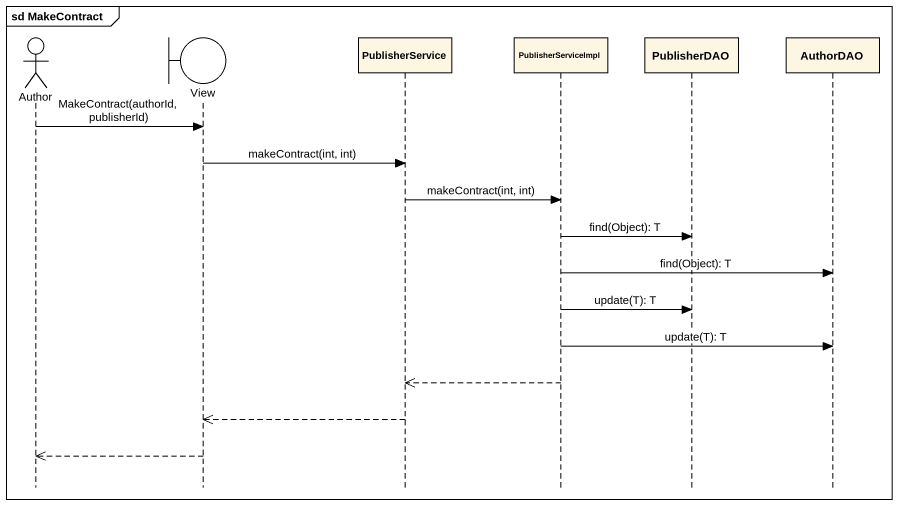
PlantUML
@startuml
mainframe sd MakeContract
hide footbox
actor Author
boundary View
participant PublisherService
participant PublisherServiceImpl
participant PublisherDAO
participant AuthorDAO

Author -> View : MakeContract(authorId, publisherId)
View -> PublisherService : makeContract(int, int)
PublisherService -> PublisherServiceImpl : makeContract(int, int)
PublisherServiceImpl -> PublisherDAO : find(Object): T
PublisherServiceImpl -> AuthorDAO : find(Object): T
PublisherServiceImpl -> PublisherDAO : update(T): T
PublisherServiceImpl -> AuthorDAO : update(T): T
PublisherServiceImpl -->> PublisherService
PublisherService -->> View
View -->> Author
@enduml
